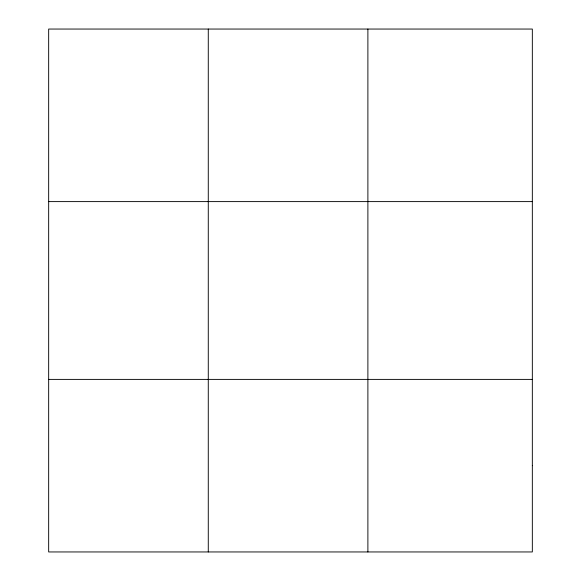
<?xml version="1.0" encoding="UTF-8"?>
<svg xmlns="http://www.w3.org/2000/svg" width="581" height="581" viewBox="0 0 581 581"><rect width="100%" height="100%" fill="white"/><g stroke="black" fill="none" stroke-linecap="round" stroke-linejoin="round"><path stroke-width="0.87" d="M208.274 551.95L208.274 29.05M367.889 551.95L367.889 29.05M48.666 201.607L532.334 201.607M48.666 379.393L532.334 379.393M532.334 465.671L532.334 551.95L48.666 551.95L48.666 29.05L532.334 29.05L532.334 465.671"/></g></svg>
